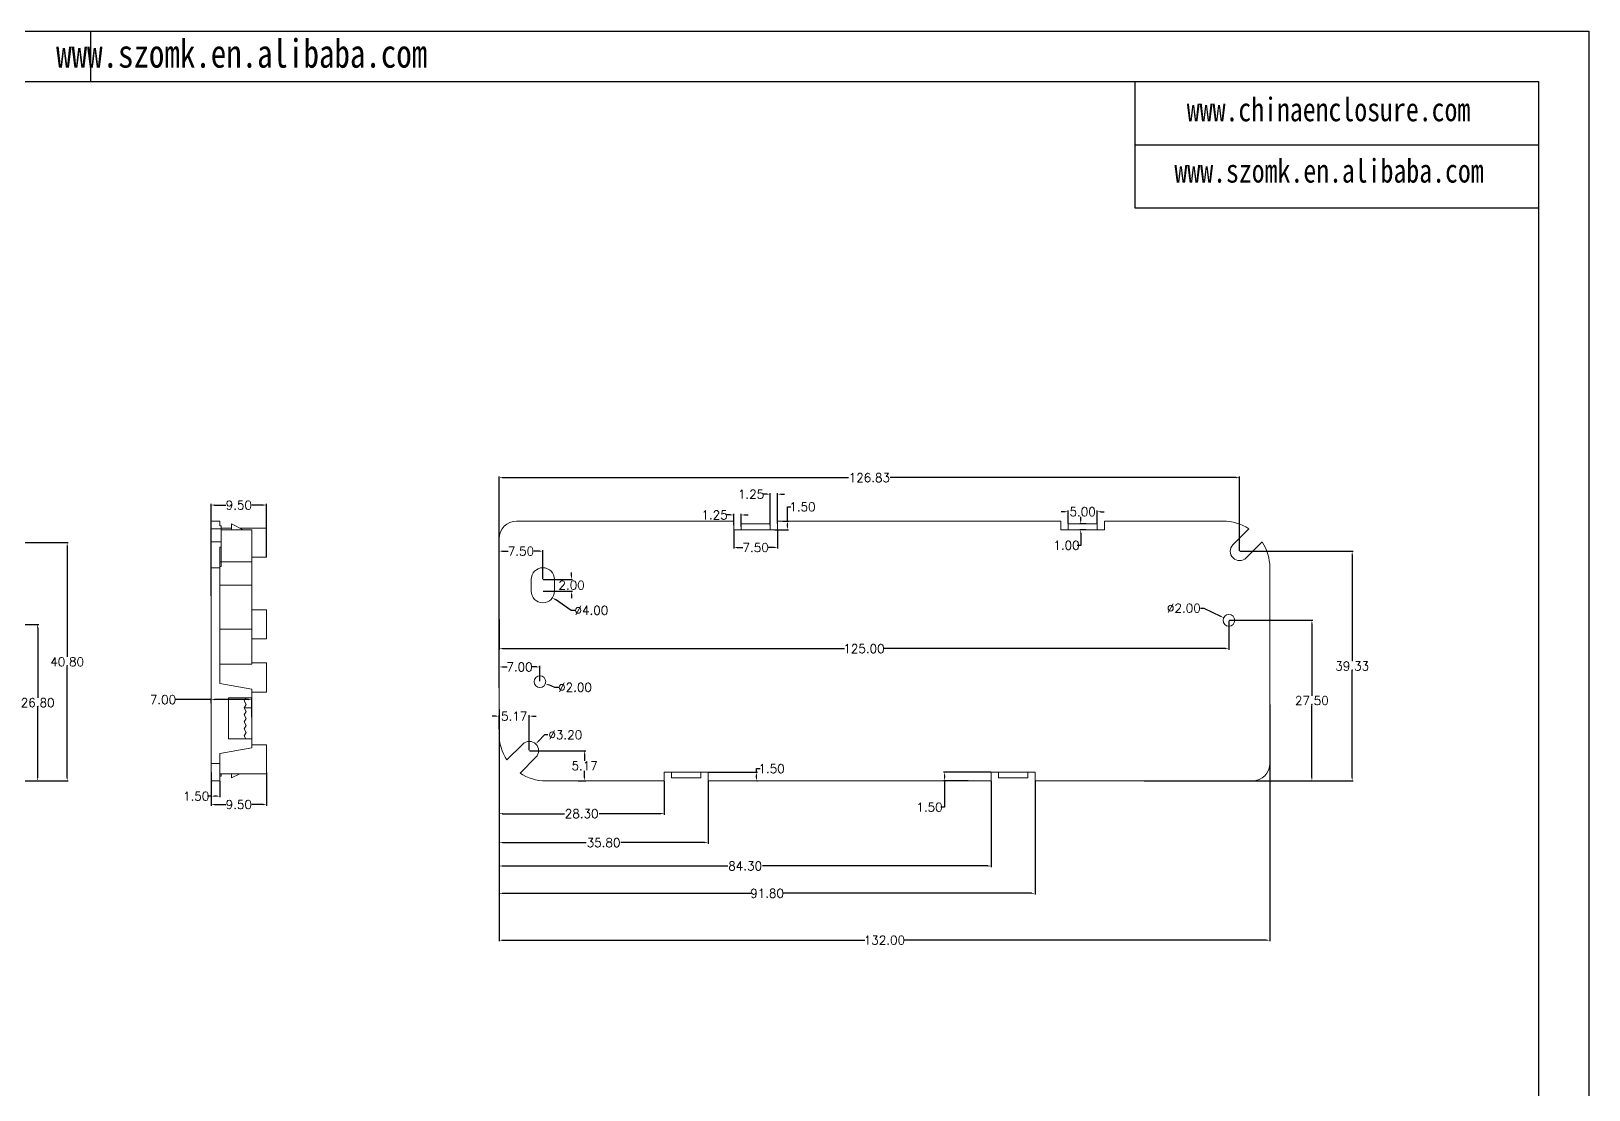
# Model space of a CAD drawing. Header units: inches. Extents: x 1696 to 3185, y 390 to 766.
# Drawn here: x 2305.6 to 2572.4, y 571.2 to 752.5 of the extents above; entities that cross this region are included whole.
import ezdxf

# ---------------------------------------------------------------- set-up
doc = ezdxf.new("R2010")
doc.units = ezdxf.units.IN
doc.header["$LTSCALE"] = 15
doc.layers.add('文字', color=81, linetype='Continuous')
doc.styles.get("Standard").update_dxf_attribs({"font": 'txt', "bigfont": 'gbcbig.shx'})
doc.styles.add('宋体', font='', dxfattribs={"width": 0.8, "height": 3.5})
doc.styles.get('宋体').set_extended_font_data('SimSun')
doc.dimstyles.new('2', dxfattribs={"dimtxt": 1.5, "dimasz": 0.6, "dimexe": 0.18, "dimexo": 0.0625, "dimgap": 0.09, "dimtad": 0, "dimtih": 1, "dimtoh": 1, "dimzin": 0, "dimdsep": 46, "dimtxsty": 'Standard', "dimcen": 0, "dimadec": 0, "dimazin": 2, "dimtfac": 1, "dimtofl": 0, "dimtmove": 0, "dimatfit": 3, "dimfxl": 1, "dimtolj": 1, "dimtzin": 0, "dimarcsym": 0})

# ---------------------------------------------------------------- blocks, each defined once
blk = doc.blocks.new('*D190')
at = {"color": 0, "lineweight": -2}
for p, q in [((2280.04, 650.9), (2306.9, 650.9)), ((2306.72, 650.3), (2306.72, 638.34)), ((2306.72, 624.7), (2306.72, 636.66)), ((2266.39, 624.1), (2306.9, 624.1))]:
    blk.add_line(p, q, dxfattribs=at)
at = {"color": 0}
for points in [[(2306.62, 650.3), (2306.82, 650.3), (2306.72, 650.9)], [(2306.62, 624.7), (2306.82, 624.7), (2306.72, 624.1)]]:
    blk.add_solid(points, dxfattribs=at)
at = {"layer": 'Defpoints', "color": 0}
for p in [(2279.98, 650.9), (2306.72, 650.9), (2266.33, 624.1)]:
    blk.add_point(p, dxfattribs=at)
at = {"color": 0, "insert": (2306.72, 637.5), "char_height": 1.5, "attachment_point": 5}
blk.add_mtext('\\A1;26.80', dxfattribs=at)
blk = doc.blocks.new('*D191')
at = {"color": 0, "lineweight": -2}
for p, q in [((2280.04, 664.9), (2311.95, 664.9)), ((2311.77, 664.3), (2311.77, 645.34)), ((2311.77, 624.7), (2311.77, 643.66)), ((2270.67, 624.1), (2311.95, 624.1))]:
    blk.add_line(p, q, dxfattribs=at)
at = {"color": 0}
for points in [[(2311.67, 664.3), (2311.87, 664.3), (2311.77, 664.9)], [(2311.67, 624.7), (2311.87, 624.7), (2311.77, 624.1)]]:
    blk.add_solid(points, dxfattribs=at)
at = {"layer": 'Defpoints', "color": 0}
for p in [(2279.98, 664.9), (2311.77, 664.9), (2270.61, 624.1)]:
    blk.add_point(p, dxfattribs=at)
at = {"color": 0, "insert": (2311.77, 644.5), "char_height": 1.5, "attachment_point": 5}
blk.add_mtext('\\A1;40.80', dxfattribs=at)
blk = doc.blocks.new('*D193')
at = {"color": 0, "lineweight": -2}
for p, q in [((2336.42, 624.04), (2336.42, 621.31)), ((2337.92, 624.04), (2337.92, 621.31)), ((2336.42, 621.49), (2335.82, 621.49)), ((2337.32, 621.49), (2337.02, 621.49))]:
    blk.add_line(p, q, dxfattribs=at)
at = {"color": 0}
for points in [[(2337.02, 621.59), (2337.02, 621.39), (2336.42, 621.49)], [(2337.32, 621.59), (2337.32, 621.39), (2337.92, 621.49)]]:
    blk.add_solid(points, dxfattribs=at)
at = {"layer": 'Defpoints', "color": 0}
for p in [(2336.42, 624.1), (2337.92, 624.1), (2337.92, 621.49)]:
    blk.add_point(p, dxfattribs=at)
at = {"color": 0, "insert": (2333.86, 621.49), "char_height": 1.5, "attachment_point": 5}
blk.add_mtext('\\A1;1.50', dxfattribs=at)
blk = doc.blocks.new('*D194')
at = {"color": 0, "lineweight": -2}
for p, q in [((2336.42, 625.54), (2336.42, 619.86)), ((2345.92, 625.54), (2345.92, 619.86)), ((2337.02, 620.04), (2338.96, 620.04)), ((2345.32, 620.04), (2343.39, 620.04))]:
    blk.add_line(p, q, dxfattribs=at)
at = {"color": 0}
for points in [[(2337.02, 620.14), (2337.02, 619.94), (2336.42, 620.04)], [(2345.32, 620.14), (2345.32, 619.94), (2345.92, 620.04)]]:
    blk.add_solid(points, dxfattribs=at)
at = {"layer": 'Defpoints', "color": 0}
for p in [(2336.42, 625.6), (2345.92, 625.6), (2345.92, 620.04)]:
    blk.add_point(p, dxfattribs=at)
at = {"color": 0, "insert": (2341.17, 620.04), "char_height": 1.5, "attachment_point": 5}
blk.add_mtext('\\A1;9.50', dxfattribs=at)
blk = doc.blocks.new('*D195')
at = {"color": 0, "lineweight": -2}
for p, q in [((2336.42, 638.02), (2330.28, 638.02)), ((2336.42, 637.4), (2336.42, 638.2)), ((2342.82, 638.02), (2337.02, 638.02)), ((2343.42, 634.99), (2343.42, 638.2))]:
    blk.add_line(p, q, dxfattribs=at)
at = {"color": 0}
for points in [[(2337.02, 638.12), (2337.02, 637.92), (2336.42, 638.02)], [(2342.82, 638.12), (2342.82, 637.92), (2343.42, 638.02)]]:
    blk.add_solid(points, dxfattribs=at)
at = {"layer": 'Defpoints', "color": 0}
for p in [(2343.42, 638.02), (2336.42, 637.34), (2343.42, 634.93)]:
    blk.add_point(p, dxfattribs=at)
at = {"color": 0, "insert": (2328.19, 638.02), "char_height": 1.5, "attachment_point": 5}
blk.add_mtext('\\A1;7.00', dxfattribs=at)
blk = doc.blocks.new('*D196')
at = {"color": 0, "lineweight": -2}
for p, q in [((2336.42, 655.78), (2336.42, 671.52)), ((2337.02, 671.34), (2338.96, 671.34)), ((2345.32, 671.34), (2343.39, 671.34)), ((2345.92, 662.46), (2345.92, 671.52))]:
    blk.add_line(p, q, dxfattribs=at)
at = {"color": 0}
for points in [[(2337.02, 671.44), (2337.02, 671.24), (2336.42, 671.34)], [(2345.32, 671.44), (2345.32, 671.24), (2345.92, 671.34)]]:
    blk.add_solid(points, dxfattribs=at)
at = {"layer": 'Defpoints', "color": 0}
for p in [(2345.92, 671.34), (2345.92, 662.4), (2336.42, 655.72)]:
    blk.add_point(p, dxfattribs=at)
at = {"color": 0, "insert": (2341.17, 671.34), "char_height": 1.5, "attachment_point": 5}
blk.add_mtext('\\A1;9.50', dxfattribs=at)
blk = doc.blocks.new('*D201')
at = {"color": 0, "lineweight": -2}
for p, q in [((2385.74, 636.39), (2385.74, 618.31)), ((2414.04, 624.04), (2414.04, 618.31)), ((2386.34, 618.49), (2396.93, 618.49)), ((2413.44, 618.49), (2402.86, 618.49))]:
    blk.add_line(p, q, dxfattribs=at)
at = {"color": 0}
for points in [[(2386.34, 618.59), (2386.34, 618.39), (2385.74, 618.49)], [(2413.44, 618.59), (2413.44, 618.39), (2414.04, 618.49)]]:
    blk.add_solid(points, dxfattribs=at)
at = {"layer": 'Defpoints', "color": 0}
for p in [(2385.74, 636.45), (2414.04, 624.1), (2414.04, 618.49)]:
    blk.add_point(p, dxfattribs=at)
at = {"color": 0, "insert": (2399.89, 618.49), "char_height": 1.5, "attachment_point": 5}
blk.add_mtext('\\A1;28.30', dxfattribs=at)
blk = doc.blocks.new('*D202')
at = {"color": 0, "lineweight": -2}
for p, q in [((2385.74, 636.33), (2385.74, 613.35)), ((2421.54, 624.04), (2421.54, 613.35)), ((2386.34, 613.53), (2400.68, 613.53)), ((2420.94, 613.53), (2406.61, 613.53))]:
    blk.add_line(p, q, dxfattribs=at)
at = {"color": 0}
for points in [[(2386.34, 613.63), (2386.34, 613.43), (2385.74, 613.53)], [(2420.94, 613.63), (2420.94, 613.43), (2421.54, 613.53)]]:
    blk.add_solid(points, dxfattribs=at)
at = {"layer": 'Defpoints', "color": 0}
for p in [(2385.74, 636.39), (2421.54, 624.1), (2421.54, 613.53)]:
    blk.add_point(p, dxfattribs=at)
at = {"color": 0, "insert": (2403.64, 613.53), "char_height": 1.5, "attachment_point": 5}
blk.add_mtext('\\A1;35.80', dxfattribs=at)
blk = doc.blocks.new('*D203')
at = {"color": 0, "lineweight": -2}
for p, q in [((2385.74, 636.27), (2385.74, 609.35)), ((2470.04, 624.04), (2470.04, 609.35)), ((2386.34, 609.53), (2424.93, 609.53)), ((2469.44, 609.53), (2430.86, 609.53))]:
    blk.add_line(p, q, dxfattribs=at)
at = {"color": 0}
for points in [[(2386.34, 609.63), (2386.34, 609.43), (2385.74, 609.53)], [(2469.44, 609.63), (2469.44, 609.43), (2470.04, 609.53)]]:
    blk.add_solid(points, dxfattribs=at)
at = {"layer": 'Defpoints', "color": 0}
for p in [(2385.74, 636.33), (2470.04, 624.1), (2470.04, 609.53)]:
    blk.add_point(p, dxfattribs=at)
at = {"color": 0, "insert": (2427.89, 609.53), "char_height": 1.5, "attachment_point": 5}
blk.add_mtext('\\A1;84.30', dxfattribs=at)
blk = doc.blocks.new('*D204')
at = {"color": 0, "lineweight": -2}
for p, q in [((2385.74, 636.2), (2385.74, 604.67)), ((2477.54, 624.04), (2477.54, 604.67)), ((2386.34, 604.85), (2428.93, 604.85)), ((2476.94, 604.85), (2434.36, 604.85))]:
    blk.add_line(p, q, dxfattribs=at)
at = {"color": 0}
for points in [[(2386.34, 604.95), (2386.34, 604.75), (2385.74, 604.85)], [(2476.94, 604.95), (2476.94, 604.75), (2477.54, 604.85)]]:
    blk.add_solid(points, dxfattribs=at)
at = {"layer": 'Defpoints', "color": 0}
for p in [(2385.74, 636.27), (2477.54, 624.1), (2385.74, 604.85)]:
    blk.add_point(p, dxfattribs=at)
at = {"color": 0, "insert": (2431.64, 604.85), "char_height": 1.5, "attachment_point": 5}
blk.add_mtext('\\A1;91.80', dxfattribs=at)
blk = doc.blocks.new('*D205')
at = {"color": 0, "lineweight": -2}
for p, q in [((2517.74, 637.18), (2517.74, 596.64)), ((2385.74, 632.04), (2385.74, 596.64)), ((2386.34, 596.82), (2448.4, 596.82)), ((2517.14, 596.82), (2455.08, 596.82))]:
    blk.add_line(p, q, dxfattribs=at)
at = {"color": 0}
for points in [[(2386.34, 596.92), (2386.34, 596.72), (2385.74, 596.82)], [(2517.14, 596.92), (2517.14, 596.72), (2517.74, 596.82)]]:
    blk.add_solid(points, dxfattribs=at)
at = {"layer": 'Defpoints', "color": 0}
for p in [(2517.74, 637.24), (2385.74, 632.1), (2385.74, 596.82)]:
    blk.add_point(p, dxfattribs=at)
at = {"color": 0, "insert": (2451.74, 596.82), "char_height": 1.5, "attachment_point": 5}
blk.add_mtext('\\A1;132.00', dxfattribs=at)
blk = doc.blocks.new('*D206')
at = {"color": 0, "lineweight": -2}
for p, q in [((2385.74, 642.04), (2385.74, 643.79)), ((2386.34, 643.61), (2387.15, 643.61)), ((2392.14, 643.61), (2391.33, 643.61)), ((2392.74, 641.16), (2392.74, 643.79))]:
    blk.add_line(p, q, dxfattribs=at)
at = {"color": 0}
for points in [[(2386.34, 643.71), (2386.34, 643.51), (2385.74, 643.61)], [(2392.14, 643.71), (2392.14, 643.51), (2392.74, 643.61)]]:
    blk.add_solid(points, dxfattribs=at)
at = {"layer": 'Defpoints', "color": 0}
for p in [(2392.74, 643.61), (2385.74, 641.98), (2392.74, 641.1)]:
    blk.add_point(p, dxfattribs=at)
at = {"color": 0, "insert": (2389.24, 643.61), "char_height": 1.5, "attachment_point": 5}
blk.add_mtext('\\A1;7.00', dxfattribs=at)
blk = doc.blocks.new('*D207')
at = {"color": 0, "lineweight": -2}
for p, q in [((2385.74, 640.02), (2385.74, 663.62)), ((2386.34, 663.44), (2387.28, 663.44)), ((2392.64, 663.44), (2391.71, 663.44)), ((2393.24, 658.66), (2393.24, 663.62))]:
    blk.add_line(p, q, dxfattribs=at)
at = {"color": 0}
for points in [[(2386.34, 663.54), (2386.34, 663.34), (2385.74, 663.44)], [(2392.64, 663.54), (2392.64, 663.34), (2393.24, 663.44)]]:
    blk.add_solid(points, dxfattribs=at)
at = {"layer": 'Defpoints', "color": 0}
for p in [(2393.24, 663.44), (2393.24, 658.6), (2385.74, 639.96)]:
    blk.add_point(p, dxfattribs=at)
at = {"color": 0, "insert": (2389.49, 663.44), "char_height": 1.5, "attachment_point": 5}
blk.add_mtext('\\A1;7.50', dxfattribs=at)
blk = doc.blocks.new('*D208')
at = {"color": 0, "lineweight": -2}
for p, q in [((2385.74, 651.76), (2385.74, 646.57)), ((2510.74, 651.54), (2510.74, 646.57)), ((2386.34, 646.75), (2444.9, 646.75)), ((2510.14, 646.75), (2451.58, 646.75))]:
    blk.add_line(p, q, dxfattribs=at)
at = {"color": 0}
for points in [[(2386.34, 646.85), (2386.34, 646.65), (2385.74, 646.75)], [(2510.14, 646.85), (2510.14, 646.65), (2510.74, 646.75)]]:
    blk.add_solid(points, dxfattribs=at)
at = {"layer": 'Defpoints', "color": 0}
for p in [(2385.74, 651.82), (2510.74, 651.6), (2510.74, 646.75)]:
    blk.add_point(p, dxfattribs=at)
at = {"color": 0, "insert": (2448.24, 646.75), "char_height": 1.5, "attachment_point": 5}
blk.add_mtext('\\A1;125.00', dxfattribs=at)
blk = doc.blocks.new('*D209')
at = {"color": 0, "lineweight": -2}
for p, q in [((2385.74, 651.88), (2385.74, 676.21)), ((2386.34, 676.03), (2445.57, 676.03)), ((2511.97, 676.03), (2452.75, 676.03)), ((2512.57, 663.49), (2512.57, 676.21))]:
    blk.add_line(p, q, dxfattribs=at)
at = {"color": 0}
for points in [[(2386.34, 676.13), (2386.34, 675.93), (2385.74, 676.03)], [(2511.97, 676.13), (2511.97, 675.93), (2512.57, 676.03)]]:
    blk.add_solid(points, dxfattribs=at)
at = {"layer": 'Defpoints', "color": 0}
for p in [(2385.74, 676.03), (2512.57, 663.43), (2385.74, 651.82)]:
    blk.add_point(p, dxfattribs=at)
at = {"color": 0, "insert": (2449.16, 676.03), "char_height": 1.5, "attachment_point": 5}
blk.add_mtext('\\A1;126.83', dxfattribs=at)
blk = doc.blocks.new('*D210')
at = {"color": 0, "lineweight": -2}
for p, q in [((2425.94, 667.04), (2425.94, 663.88)), ((2433.44, 667.04), (2433.44, 663.88)), ((2426.54, 664.06), (2427.48, 664.06)), ((2432.84, 664.06), (2431.91, 664.06))]:
    blk.add_line(p, q, dxfattribs=at)
at = {"color": 0}
for points in [[(2426.54, 664.16), (2426.54, 663.96), (2425.94, 664.06)], [(2432.84, 664.16), (2432.84, 663.96), (2433.44, 664.06)]]:
    blk.add_solid(points, dxfattribs=at)
at = {"layer": 'Defpoints', "color": 0}
for p in [(2425.94, 667.1), (2433.44, 667.1), (2433.44, 664.06)]:
    blk.add_point(p, dxfattribs=at)
at = {"color": 0, "insert": (2429.69, 664.06), "char_height": 1.5, "attachment_point": 5}
blk.add_mtext('\\A1;7.50', dxfattribs=at)
blk = doc.blocks.new('*D211')
at = {"color": 0, "lineweight": -2}
for p, q in [((2435.14, 668.6), (2435.14, 671.02)), ((2435.14, 671.02), (2435.74, 671.02)), ((2432.97, 667.1), (2435.32, 667.1)), ((2434.33, 668.6), (2435.32, 668.6)), ((2435.14, 667.7), (2435.14, 668))]:
    blk.add_line(p, q, dxfattribs=at)
at = {"color": 0}
for points in [[(2435.04, 668), (2435.24, 668), (2435.14, 668.6)], [(2435.04, 667.7), (2435.24, 667.7), (2435.14, 667.1)]]:
    blk.add_solid(points, dxfattribs=at)
at = {"layer": 'Defpoints', "color": 0}
for p in [(2432.9, 667.1), (2434.27, 668.6), (2435.14, 668.6)]:
    blk.add_point(p, dxfattribs=at)
at = {"color": 0, "insert": (2437.7, 671.02), "char_height": 1.5, "attachment_point": 5}
blk.add_mtext('\\A1;1.50', dxfattribs=at)
blk = doc.blocks.new('*D212')
at = {"color": 0, "lineweight": -2}
for p, q in [((2482.59, 670.2), (2481.99, 670.2)), ((2483.19, 668.16), (2483.19, 670.38)), ((2488.19, 668.16), (2488.19, 670.38)), ((2488.79, 670.2), (2489.39, 670.2))]:
    blk.add_line(p, q, dxfattribs=at)
at = {"color": 0}
for points in [[(2482.59, 670.3), (2482.59, 670.1), (2483.19, 670.2)], [(2488.79, 670.3), (2488.79, 670.1), (2488.19, 670.2)]]:
    blk.add_solid(points, dxfattribs=at)
at = {"layer": 'Defpoints', "color": 0}
for p in [(2488.19, 670.2), (2483.19, 668.1), (2488.19, 668.1)]:
    blk.add_point(p, dxfattribs=at)
at = {"color": 0, "insert": (2485.69, 670.2), "char_height": 1.5, "attachment_point": 5}
blk.add_mtext('\\A1;5.00', dxfattribs=at)
blk = doc.blocks.new('*D213')
at = {"color": 0, "lineweight": -2}
for p, q in [((2486.31, 668.1), (2485.18, 668.1)), ((2486.31, 667.1), (2485.18, 667.1)), ((2485.36, 668.7), (2485.36, 669.3)), ((2485.36, 664.44), (2484.76, 664.44)), ((2485.36, 666.5), (2485.36, 664.44))]:
    blk.add_line(p, q, dxfattribs=at)
at = {"color": 0}
for points in [[(2485.26, 668.7), (2485.46, 668.7), (2485.36, 668.1)], [(2485.26, 666.5), (2485.46, 666.5), (2485.36, 667.1)]]:
    blk.add_solid(points, dxfattribs=at)
at = {"layer": 'Defpoints', "color": 0}
for p in [(2485.36, 667.1), (2486.37, 668.1), (2486.37, 667.1)]:
    blk.add_point(p, dxfattribs=at)
at = {"color": 0, "insert": (2482.92, 664.44), "char_height": 1.5, "attachment_point": 5}
blk.add_mtext('\\A1;1.00', dxfattribs=at)
blk = doc.blocks.new('*D214')
at = {"color": 0, "lineweight": -2}
for p, q in [((2425.34, 669.64), (2424.74, 669.64)), ((2425.94, 667.91), (2425.94, 669.82)), ((2427.19, 667.65), (2427.19, 669.82)), ((2427.79, 669.64), (2428.39, 669.64))]:
    blk.add_line(p, q, dxfattribs=at)
at = {"color": 0}
for points in [[(2425.34, 669.74), (2425.34, 669.54), (2425.94, 669.64)], [(2427.79, 669.74), (2427.79, 669.54), (2427.19, 669.64)]]:
    blk.add_solid(points, dxfattribs=at)
at = {"layer": 'Defpoints', "color": 0}
for p in [(2425.94, 669.64), (2425.94, 667.85), (2427.19, 667.59)]:
    blk.add_point(p, dxfattribs=at)
at = {"color": 0, "insert": (2422.65, 669.64), "char_height": 1.5, "attachment_point": 5}
blk.add_mtext('\\A1;1.25', dxfattribs=at)
blk = doc.blocks.new('*D215')
at = {"color": 0, "lineweight": -2}
for p, q in [((2431.59, 673.2), (2430.99, 673.2)), ((2432.19, 667.92), (2432.19, 673.38)), ((2433.44, 668.2), (2433.44, 673.38)), ((2434.04, 673.2), (2434.64, 673.2))]:
    blk.add_line(p, q, dxfattribs=at)
at = {"color": 0}
for points in [[(2431.59, 673.3), (2431.59, 673.1), (2432.19, 673.2)], [(2434.04, 673.3), (2434.04, 673.1), (2433.44, 673.2)]]:
    blk.add_solid(points, dxfattribs=at)
at = {"layer": 'Defpoints', "color": 0}
for p in [(2433.44, 673.2), (2432.19, 667.86), (2433.44, 668.14)]:
    blk.add_point(p, dxfattribs=at)
at = {"color": 0, "insert": (2428.9, 673.2), "char_height": 1.5, "attachment_point": 5}
blk.add_mtext('\\A1;1.25', dxfattribs=at)
blk = doc.blocks.new('*D217')
at = {"color": 0, "lineweight": -2}
for p, q in [((2398.16, 659.2), (2398.16, 659.8)), ((2393.31, 658.6), (2398.34, 658.6)), ((2393.31, 656.6), (2398.34, 656.6)), ((2398.16, 656), (2398.16, 655.4))]:
    blk.add_line(p, q, dxfattribs=at)
at = {"color": 0}
for points in [[(2398.06, 659.2), (2398.26, 659.2), (2398.16, 658.6)], [(2398.06, 656), (2398.26, 656), (2398.16, 656.6)]]:
    blk.add_solid(points, dxfattribs=at)
at = {"layer": 'Defpoints', "color": 0}
for p in [(2393.24, 658.6), (2393.24, 656.6), (2398.16, 656.6)]:
    blk.add_point(p, dxfattribs=at)
at = {"color": 0, "insert": (2398.16, 657.6), "char_height": 1.5, "attachment_point": 5}
blk.add_mtext('\\A1;2.00', dxfattribs=at)
blk = doc.blocks.new('*D218')
at = {"color": 0, "lineweight": -2}
for p, q in [((2398.11, 653.31), (2395.4, 655.15)), ((2398.71, 653.31), (2398.11, 653.31))]:
    blk.add_line(p, q, dxfattribs=at)
at = {"color": 0}
blk.add_solid([(2395.45, 655.23), (2395.34, 655.06), (2394.9, 655.48)], dxfattribs=at)
at = {"layer": 'Defpoints', "color": 0}
for p in [(2391.59, 657.72), (2394.9, 655.48)]:
    blk.add_point(p, dxfattribs=at)
at = {"color": 0, "insert": (2401.55, 653.31), "char_height": 1.5, "attachment_point": 5}
blk.add_mtext('\\A1;∅4.00', dxfattribs=at)
blk = doc.blocks.new('*D219')
at = {"color": 0, "lineweight": -2}
for p, q in [((2421.61, 625.6), (2430.02, 625.6)), ((2429.84, 625.6), (2429.84, 626.2)), ((2429.84, 626.2), (2430.44, 626.2)), ((2429.84, 624.7), (2429.84, 625)), ((2429.9, 624.1), (2430.02, 624.1))]:
    blk.add_line(p, q, dxfattribs=at)
at = {"color": 0}
for points in [[(2429.74, 625), (2429.94, 625), (2429.84, 625.6)], [(2429.74, 624.7), (2429.94, 624.7), (2429.84, 624.1)]]:
    blk.add_solid(points, dxfattribs=at)
at = {"layer": 'Defpoints', "color": 0}
for p in [(2421.54, 625.6), (2429.84, 625.6), (2429.84, 624.1)]:
    blk.add_point(p, dxfattribs=at)
at = {"color": 0, "insert": (2432.41, 626.2), "char_height": 1.5, "attachment_point": 5}
blk.add_mtext('\\A1;1.50', dxfattribs=at)
blk = doc.blocks.new('*D220')
at = {"color": 0, "lineweight": -2}
for p, q in [((2469.98, 625.6), (2461.84, 625.6)), ((2462.02, 625), (2462.02, 624.7)), ((2466.11, 624.1), (2461.84, 624.1)), ((2462.02, 624.1), (2462.02, 619.6)), ((2462.02, 619.6), (2461.42, 619.6))]:
    blk.add_line(p, q, dxfattribs=at)
at = {"color": 0}
for points in [[(2461.92, 625), (2462.12, 625), (2462.02, 625.6)], [(2461.92, 624.7), (2462.12, 624.7), (2462.02, 624.1)]]:
    blk.add_solid(points, dxfattribs=at)
at = {"layer": 'Defpoints', "color": 0}
for p in [(2470.04, 625.6), (2462.02, 624.1), (2466.17, 624.1)]:
    blk.add_point(p, dxfattribs=at)
at = {"color": 0, "insert": (2459.46, 619.6), "char_height": 1.5, "attachment_point": 5}
blk.add_mtext('\\A1;1.50', dxfattribs=at)
blk = doc.blocks.new('*D226')
at = {"color": 0, "lineweight": -2}
for p, q in [((2510.81, 651.6), (2525.13, 651.6)), ((2524.95, 651), (2524.95, 638.69)), ((2524.95, 624.7), (2524.95, 637.01)), ((2496.21, 624.1), (2525.13, 624.1))]:
    blk.add_line(p, q, dxfattribs=at)
at = {"color": 0}
for points in [[(2524.85, 651), (2525.05, 651), (2524.95, 651.6)], [(2524.85, 624.7), (2525.05, 624.7), (2524.95, 624.1)]]:
    blk.add_solid(points, dxfattribs=at)
at = {"layer": 'Defpoints', "color": 0}
for p in [(2510.74, 651.6), (2524.95, 651.6), (2496.14, 624.1)]:
    blk.add_point(p, dxfattribs=at)
at = {"color": 0, "insert": (2524.95, 637.85), "char_height": 1.5, "attachment_point": 5}
blk.add_mtext('\\A1;27.50', dxfattribs=at)
blk = doc.blocks.new('*D227')
at = {"color": 0, "lineweight": -2}
for p, q in [((2505.86, 653.68), (2506.46, 653.68)), ((2506.46, 653.68), (2509.3, 652.3))]:
    blk.add_line(p, q, dxfattribs=at)
at = {"color": 0}
blk.add_solid([(2509.35, 652.39), (2509.26, 652.21), (2509.84, 652.04)], dxfattribs=at)
at = {"layer": 'Defpoints', "color": 0}
for p in [(2509.84, 652.04), (2511.64, 651.17)]:
    blk.add_point(p, dxfattribs=at)
at = {"color": 0, "insert": (2503.02, 653.68), "char_height": 1.5, "attachment_point": 5}
blk.add_mtext('\\A1;∅2.00', dxfattribs=at)
blk = doc.blocks.new('*D228')
at = {"color": 0, "lineweight": -2}
for p, q in [((2512.63, 663.43), (2532.03, 663.43)), ((2531.85, 662.83), (2531.85, 644.61)), ((2531.85, 624.7), (2531.85, 642.93)), ((2503.73, 624.1), (2532.03, 624.1))]:
    blk.add_line(p, q, dxfattribs=at)
at = {"color": 0}
for points in [[(2531.75, 662.83), (2531.95, 662.83), (2531.85, 663.43)], [(2531.75, 624.7), (2531.95, 624.7), (2531.85, 624.1)]]:
    blk.add_solid(points, dxfattribs=at)
at = {"layer": 'Defpoints', "color": 0}
for p in [(2512.57, 663.43), (2503.66, 624.1), (2531.85, 624.1)]:
    blk.add_point(p, dxfattribs=at)
at = {"color": 0, "insert": (2531.85, 643.77), "char_height": 1.5, "attachment_point": 5}
blk.add_mtext('\\A1;39.33', dxfattribs=at)
blk = doc.blocks.new('*D229')
at = {"color": 0, "lineweight": -2}
for p, q in [((2390.98, 629.27), (2400.58, 629.27)), ((2400.4, 628.67), (2400.4, 627.53)), ((2400.4, 624.7), (2400.4, 625.85)), ((2399.28, 624.1), (2400.58, 624.1))]:
    blk.add_line(p, q, dxfattribs=at)
at = {"color": 0}
for points in [[(2400.3, 628.67), (2400.5, 628.67), (2400.4, 629.27)], [(2400.3, 624.7), (2400.5, 624.7), (2400.4, 624.1)]]:
    blk.add_solid(points, dxfattribs=at)
at = {"layer": 'Defpoints', "color": 0}
for p in [(2390.92, 629.27), (2400.4, 629.27), (2399.22, 624.1)]:
    blk.add_point(p, dxfattribs=at)
at = {"color": 0, "insert": (2400.4, 626.69), "char_height": 1.5, "attachment_point": 5}
blk.add_mtext('\\A1;5.17', dxfattribs=at)
blk = doc.blocks.new('*D230')
at = {"color": 0, "lineweight": -2}
for p, q in [((2385.14, 635.19), (2384.54, 635.19)), ((2385.74, 632.97), (2385.74, 635.37)), ((2390.92, 629.34), (2390.92, 635.37)), ((2391.52, 635.19), (2392.12, 635.19))]:
    blk.add_line(p, q, dxfattribs=at)
at = {"color": 0}
for points in [[(2385.14, 635.29), (2385.14, 635.09), (2385.74, 635.19)], [(2391.52, 635.29), (2391.52, 635.09), (2390.92, 635.19)]]:
    blk.add_solid(points, dxfattribs=at)
at = {"layer": 'Defpoints', "color": 0}
for p in [(2385.74, 635.19), (2385.74, 632.91), (2390.92, 629.27)]:
    blk.add_point(p, dxfattribs=at)
at = {"color": 0, "insert": (2388.33, 635.19), "char_height": 1.5, "attachment_point": 5}
blk.add_mtext('\\A1;5.17', dxfattribs=at)
blk = doc.blocks.new('*D231')
at = {"color": 0, "lineweight": -2}
for p, q in [((2393.52, 631.99), (2392.44, 630.86)), ((2394.12, 631.99), (2393.52, 631.99))]:
    blk.add_line(p, q, dxfattribs=at)
at = {"color": 0}
blk.add_solid([(2392.37, 630.93), (2392.51, 630.79), (2392.02, 630.43)], dxfattribs=at)
at = {"layer": 'Defpoints', "color": 0}
for p in [(2392.02, 630.43), (2389.81, 628.12)]:
    blk.add_point(p, dxfattribs=at)
at = {"color": 0, "insert": (2397.09, 631.99), "char_height": 1.5, "attachment_point": 5}
blk.add_mtext('\\A1;∅3.20', dxfattribs=at)
blk = doc.blocks.new('*D232')
at = {"color": 0, "lineweight": -2}
for p, q in [((2395.31, 640.12), (2394.24, 640.53)), ((2395.91, 640.12), (2395.31, 640.12))]:
    blk.add_line(p, q, dxfattribs=at)
at = {"color": 0}
blk.add_solid([(2394.27, 640.62), (2394.2, 640.43), (2393.68, 640.74)], dxfattribs=at)
at = {"layer": 'Defpoints', "color": 0}
for p in [(2391.81, 641.46), (2393.68, 640.74)]:
    blk.add_point(p, dxfattribs=at)
at = {"color": 0, "insert": (2398.75, 640.12), "char_height": 1.5, "attachment_point": 5}
blk.add_mtext('\\A1;∅2.00', dxfattribs=at)

msp = doc.modelspace()

# ---------------------------------------------------------------- linework, layer by layer
for p, q in [((2059.168, 752.493), (2572.384, 752.493)), ((2315.776, 752.493), (2315.776, 743.853)), ((2572.384, 752.493), (2572.384, 389.613)), ((2076.448, 743.853), (2563.744, 743.853)), ((2494.624, 743.853), (2494.624, 722.253)), ((2563.744, 743.853), (2563.744, 398.253)), ((2494.624, 733.053), (2563.744, 733.053)), ((2494.624, 722.253), (2563.744, 722.253))]:
    msp.add_line(p, q)
at = {"color": 7, "linetype": 'Continuous', "lineweight": 15}
for p, q in [((2336.423, 668.602), (2337.923, 668.602)), ((2336.423, 667.276), (2336.423, 668.602)), ((2338.123, 667.276), (2336.423, 667.276)), ((2336.423, 667.276), (2336.423, 665.013)), ((2337.923, 668.602), (2337.923, 667.791)), ((2338.123, 667.791), (2337.923, 667.791)), ((2338.123, 667.791), (2338.123, 667.276)), ((2339.923, 667.402), (2338.123, 667.402)), ((2338.123, 667.276), (2338.123, 665.013)), ((2338.123, 667.102), (2343.423, 667.102)), ((2339.923, 668.102), (2339.923, 667.102)), ((2341.923, 667.102), (2339.923, 668.102)), ((2345.923, 667.402), (2341.323, 667.402)), ((2343.423, 667.102), (2343.423, 661.602)), ((2345.923, 667.402), (2345.923, 664.902)), ((2388.744, 668.602), (2425.944, 668.602)), ((2425.944, 668.602), (2425.944, 667.102)), ((2425.944, 667.102), (2433.444, 667.102)), ((2427.194, 668.102), (2427.194, 667.102)), ((2427.194, 668.102), (2432.194, 668.102)), ((2432.194, 668.102), (2432.194, 667.102)), ((2433.444, 667.102), (2433.444, 668.602)), ((2433.444, 668.602), (2481.944, 668.602)), ((2481.944, 668.602), (2481.944, 667.102)), ((2481.944, 667.102), (2489.444, 667.102)), ((2483.194, 668.102), (2488.194, 668.102)), ((2483.194, 668.102), (2483.194, 667.102)), ((2488.194, 668.102), (2488.194, 667.102)), ((2489.444, 667.102), (2489.444, 668.602)), ((2489.444, 668.602), (2509.744, 668.602)), ((2514.155, 667.276), (2511.441, 664.562)), ((2336.423, 665.013), (2338.123, 665.013)), ((2336.423, 660.602), (2336.423, 665.013)), ((2338.123, 665.013), (2338.123, 664.114)), ((2345.923, 664.902), (2345.923, 662.402)), ((2385.744, 632.102), (2385.744, 665.602)), ((2513.704, 662.299), (2516.418, 665.013)), ((2338.123, 664.114), (2337.923, 664.114)), ((2337.923, 664.114), (2337.923, 660.602)), ((2338.123, 664.114), (2338.123, 661.592)), ((2343.423, 662.402), (2345.923, 662.402)), ((2336.423, 660.602), (2336.423, 627.102)), ((2337.923, 660.602), (2336.423, 660.602)), ((2338.123, 661.592), (2337.923, 661.592)), ((2337.923, 660.831), (2338.123, 660.831)), ((2337.923, 660.602), (2337.923, 640.802)), ((2338.123, 661.592), (2338.123, 660.831)), ((2343.423, 661.602), (2343.423, 657.602)), ((2517.744, 660.602), (2517.744, 627.102)), ((2337.923, 657.602), (2343.423, 657.602)), ((2343.423, 657.602), (2343.423, 650.102)), ((2391.244, 658.602), (2391.244, 656.602)), ((2395.244, 656.602), (2395.244, 658.602)), ((2345.923, 653.402), (2343.423, 653.402)), ((2345.923, 653.402), (2345.923, 650.902)), ((2337.923, 650.102), (2343.423, 650.102)), ((2343.423, 650.102), (2343.423, 644.094)), ((2343.423, 648.402), (2345.923, 648.402)), ((2345.923, 650.902), (2345.923, 648.402)), ((2343.423, 644.094), (2337.923, 644.094)), ((2345.923, 644.302), (2343.423, 644.302)), ((2345.923, 644.302), (2345.923, 639.302)), ((2343.423, 639.832), (2337.923, 640.802)), ((2343.423, 638.302), (2339.423, 638.302)), ((2339.423, 638.302), (2339.423, 631.302)), ((2342.076, 637.806), (2342.363, 638.302)), ((2342.423, 637.206), (2342.076, 637.806)), ((2343.423, 639.832), (2343.423, 638.302)), ((2343.423, 639.302), (2345.923, 639.302)), ((2343.423, 636.602), (2343.423, 638.302)), ((2342.076, 636.606), (2342.423, 637.206)), ((2342.423, 636.006), (2342.076, 636.606)), ((2342.076, 635.406), (2342.423, 636.006)), ((2342.423, 634.806), (2342.076, 635.406)), ((2342.078, 636.602), (2343.423, 636.602)), ((2343.423, 636.602), (2343.423, 631.302)), ((2342.076, 634.206), (2342.423, 634.806)), ((2342.423, 633.606), (2342.076, 634.206)), ((2342.076, 633.006), (2342.423, 633.606)), ((2342.423, 632.406), (2342.076, 633.006)), ((2342.076, 631.806), (2342.423, 632.406)), ((2343.423, 629.772), (2337.923, 628.802)), ((2339.423, 631.302), (2343.423, 631.302)), ((2342.367, 631.302), (2342.076, 631.806)), ((2343.423, 631.302), (2343.423, 629.772)), ((2345.923, 630.302), (2343.423, 630.302)), ((2345.923, 630.302), (2345.923, 625.302)), ((2389.784, 630.405), (2387.07, 627.691)), ((2336.423, 627.102), (2337.923, 627.102)), ((2336.423, 624.102), (2336.423, 627.102)), ((2337.923, 628.802), (2337.923, 627.102)), ((2337.923, 627.102), (2337.923, 624.102)), ((2389.333, 625.428), (2392.047, 628.142)), ((2337.923, 625.302), (2345.923, 625.302)), ((2338.123, 624.914), (2337.923, 624.914)), ((2338.123, 625.302), (2338.123, 624.914)), ((2339.923, 624.602), (2341.323, 625.302)), ((2339.923, 624.602), (2339.923, 625.302)), ((2421.544, 625.602), (2414.044, 625.602)), ((2414.044, 625.602), (2414.044, 624.102)), ((2415.294, 624.602), (2415.294, 625.602)), ((2420.294, 624.602), (2415.294, 624.602)), ((2420.294, 624.602), (2420.294, 625.602)), ((2421.544, 624.102), (2421.544, 625.602)), ((2477.544, 625.602), (2470.044, 625.602)), ((2470.044, 625.602), (2470.044, 624.102)), ((2471.294, 624.602), (2471.294, 625.602)), ((2476.294, 624.602), (2471.294, 624.602)), ((2476.294, 624.602), (2476.294, 625.602)), ((2477.544, 624.102), (2477.544, 625.602)), ((2337.923, 624.102), (2336.423, 624.102)), ((2414.044, 624.102), (2393.744, 624.102)), ((2470.044, 624.102), (2421.544, 624.102)), ((2514.744, 624.102), (2477.544, 624.102))]:
    msp.add_line(p, q, dxfattribs=at)
at = {"color": 8, "linetype": 'Continuous', "lineweight": 15}
msp.add_line((2338.123, 661.602), (2343.423, 661.602), dxfattribs=at)
at = {"color": 7, "linetype": 'Continuous', "lineweight": 15}
for centre in [(2510.744, 651.602), (2392.744, 641.102)]:
    msp.add_circle(centre, 1, dxfattribs=at)
for centre, radius, start, end in [((2388.744, 665.602), 3, 90, 180), ((2509.744, 660.602), 8, 56.53696, 90), ((2512.572, 663.431), 1.6, 135, 315), ((2509.744, 660.602), 8, 0, 33.46304), ((2393.244, 658.602), 2, 0, 180), ((2393.244, 656.602), 2, 180, 0), ((2393.744, 632.102), 8, 180, 213.46304), ((2390.916, 629.274), 1.6, 315, 135), ((2514.744, 627.102), 3, 270, 0), ((2393.744, 632.102), 8, 236.53696, 270)]:
    msp.add_arc(centre, radius, start, end, dxfattribs=at)

# ---------------------------------------------------------------- texts
at = {"layer": '文字', "color": 0, "attachment_point": 1, "style": '宋体'}
for s, insert, char_height, width in [('www.szomk.en.alibaba.com', (2309.885, 751.111), 4.86605, 85.4918), ('www.chinaenclosure.com', (2503.529, 741.118), 4.05504, 71.24316), ('www.szomk.en.alibaba.com', (2501.41, 730.617), 4.05504, 71.24316)]:
    msp.add_mtext(s, dxfattribs=dict(at, insert=insert, char_height=char_height, width=width))

# ---------------------------------------------------------------- dimensions: what is measured, and where the dimension line sits
for base, p1, p2, picture, middle in [((2385.744, 676.035), (2512.572, 663.431), (2385.744, 651.818), '*D209', (2449.158, 676.035)), ((2345.923, 671.34), (2336.423, 655.718), (2345.923, 662.402), '*D196', (2341.173, 671.34)), ((2425.944, 669.642), (2427.194, 667.586), (2425.944, 667.852), '*D214', (2422.654, 669.642)), ((2488.194, 670.195), (2483.194, 668.102), (2488.194, 668.102), '*D212', (2485.694, 670.195)), ((2433.444, 664.059), (2425.944, 667.102), (2433.444, 667.102), '*D210', (2429.694, 664.059)), ((2393.244, 663.437), (2385.744, 639.957), (2393.244, 658.602), '*D207', (2389.494, 663.437)), ((2510.744, 646.752), (2385.744, 651.818), (2510.744, 651.602), '*D208', (2448.244, 646.752)), ((2392.744, 643.607), (2385.744, 641.978), (2392.744, 641.102), '*D206', (2389.244, 643.607)), ((2385.744, 635.191), (2390.916, 629.274), (2385.744, 632.911), '*D230', (2388.33, 635.191)), ((2414.044, 618.487), (2385.744, 636.454), (2414.044, 624.102), '*D201', (2399.894, 618.487)), ((2421.544, 613.528), (2385.744, 636.392), (2421.544, 624.102), '*D202', (2403.644, 613.528)), ((2470.044, 609.529), (2385.744, 636.329), (2470.044, 624.102), '*D203', (2427.894, 609.529)), ((2385.744, 604.847), (2477.544, 624.102), (2385.744, 636.267), '*D204', (2431.644, 604.847)), ((2345.923, 620.04), (2336.423, 625.602), (2345.923, 625.602), '*D194', (2341.173, 620.04))]:
    dim = msp.add_linear_dim(base=base, p1=p1, p2=p2, dimstyle='2')
    dim.commit()
    dim.dimension.update_dxf_attribs({"geometry": picture, "text_midpoint": middle})
for base, p1, p2, picture, middle in [((2433.444, 673.198), (2432.194, 667.861), (2433.444, 668.136), '*D215', (2428.904, 673.198)), ((2343.423, 638.017), (2336.423, 637.342), (2343.423, 634.929), '*D195', (2328.186, 638.017)), ((2385.744, 596.822), (2517.744, 637.241), (2385.744, 632.102), '*D205', (2451.744, 596.822)), ((2337.923, 621.492), (2336.423, 624.102), (2337.923, 624.102), '*D193', (2333.858, 621.492))]:
    dim = msp.add_linear_dim(base=base, p1=p1, p2=p2, dimstyle='2')
    dim.commit()
    dim.dimension.update_dxf_attribs({"geometry": picture, "text_midpoint": middle, "dimtype": 160})
for base, p1, p2, picture, middle in [((2435.136, 668.602), (2432.903, 667.102), (2434.27, 668.602), '*D211', (2437.701, 671.025)), ((2485.359, 667.102), (2486.373, 668.102), (2486.373, 667.102), '*D213', (2482.919, 664.436)), ((2462.022, 624.102), (2470.044, 625.602), (2466.173, 624.102), '*D220', (2459.457, 619.601))]:
    dim = msp.add_linear_dim(base=base, p1=p1, p2=p2, angle=90, dimstyle='2')
    dim.commit()
    dim.dimension.update_dxf_attribs({"geometry": picture, "text_midpoint": middle, "dimtype": 160})
for base, p1, p2, picture, middle in [((2311.766, 664.902), (2270.612, 624.102), (2279.978, 664.902), '*D191', (2311.766, 644.502)), ((2531.854, 624.102), (2512.572, 663.431), (2503.664, 624.102), '*D228', (2531.854, 643.766)), ((2398.157, 656.602), (2393.244, 658.602), (2393.244, 656.602), '*D217', (2398.157, 657.602)), ((2524.947, 651.602), (2496.144, 624.102), (2510.744, 651.602), '*D226', (2524.947, 637.852)), ((2306.718, 650.902), (2266.328, 624.102), (2279.978, 650.902), '*D190', (2306.718, 637.502)), ((2400.4, 629.274), (2399.215, 624.102), (2390.916, 629.274), '*D229', (2400.4, 626.688)), ((2429.843, 625.602), (2429.839, 624.102), (2421.544, 625.602), '*D219', (2432.408, 626.202))]:
    dim = msp.add_linear_dim(base=base, p1=p1, p2=p2, angle=90, dimstyle='2')
    dim.commit()
    dim.dimension.update_dxf_attribs({"geometry": picture, "text_midpoint": middle})
for p1, p2, picture, middle in [((2391.587, 657.722), (2394.901, 655.482), '*D218', (2401.554, 653.311)), ((2511.644, 651.166), (2509.844, 652.039), '*D227', (2503.02, 653.68)), ((2391.811, 641.461), (2393.677, 640.743), '*D232', (2398.749, 640.115)), ((2389.808, 628.119), (2392.023, 630.428), '*D231', (2397.086, 631.989))]:
    dim = msp.add_diameter_dim_2p(p1=p1, p2=p2, dimstyle='2')
    dim.commit()
    dim.dimension.update_dxf_attribs({"geometry": picture, "text_midpoint": middle, "dimtype": 163})

doc.saveas('drawing.dxf')
